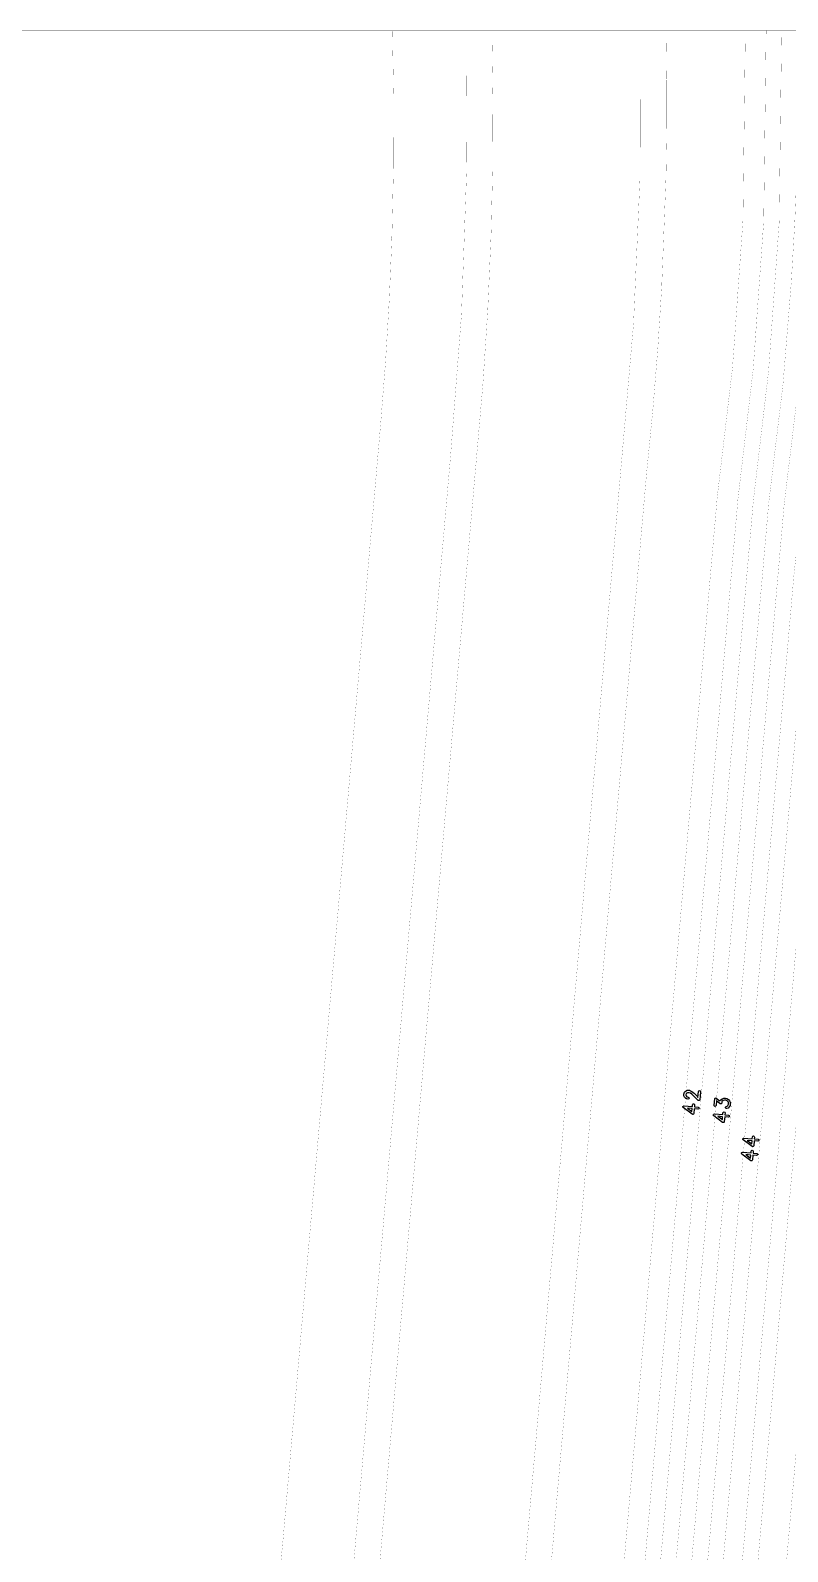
# Model space of a CAD drawing. Extents: x 592 to 965, y 89 to 353.
# Drawn here: x 716.63 to 727.79, y 268.64 to 291.05 of the extents above; entities that cross this region are included whole.
import ezdxf

# ---------------------------------------------------------------- set-up
doc = ezdxf.new("R2010")
doc.units = 0
doc.layers.add('b_area', color=2, linetype='Continuous')

msp = doc.modelspace()

# ---------------------------------------------------------------- linework, layer by layer
at = {"layer": 'b_area'}
for p, q in [((726.31, 275.171), (726.378, 275.121)), ((726.759, 275.052), (726.826, 275.002)), ((727.192, 274.697), (727.26, 274.647)), ((727.174, 274.487), (727.241, 274.437))]:
    msp.add_line(p, q, dxfattribs=at)
at = {"layer": 'b_area', "const_width": 0.0015}
msp.add_lwpolyline([(709.841, 254.565), (709.841, 291.046), (765.966, 291.046), (765.966, 254.565)], close=True, dxfattribs=at)
for points in [[(716.971, 254.565, 0.059209), (720.037, 266.061), (720.039, 266.08, -0.058061), (720.042, 266.097, 0.013584), (720.355, 268.818), (721.793, 285.255, 0.013588), (721.958, 287.989, -0.058068), (721.957, 288.007), (721.959, 288.027, 0.01498), (721.966, 291.046), (723.048, 291.046, -0.030705), (722.823, 284.784), (721.384, 268.34, -0.068952), (718.232, 254.565)], [(718.641, 254.565, 0.049151), (721.272, 264.39), (721.273, 264.403, -0.063152), (721.277, 264.422, 0.005311), (721.444, 265.51), (721.446, 265.53, -0.057819), (721.449, 265.547, 0.013393), (721.765, 268.306), (723.204, 284.747, 0.015982), (723.419, 288.028, -0.058085), (723.418, 288.046), (723.42, 288.066, 0.014486), (723.431, 291.046), (725.618, 291.046, -0.031764), (725.33, 284.572), (723.891, 268.121, -0.064528), (720.914, 254.565)], [(723.204, 254.565, 0.05327), (725.484, 266.189), (727.055, 284.139), (727.28, 286.056), (727.435, 288.233), (727.471, 291.046), (727.699, 291.046), (727.663, 288.221), (727.506, 286.022), (727.282, 284.115), (725.712, 266.169, -0.052951), (723.443, 254.565)], [(723.701, 254.565, 0.052524), (725.926, 265.999), (727.51, 284.098), (727.719, 285.834), (727.842, 287.347), (727.893, 288.23), (727.934, 289.223), (727.953, 290.163), (727.952, 291.046), (728.181, 291.046), (728.182, 290.161), (728.162, 289.218), (728.12, 288.197), (728.071, 287.333), (727.947, 285.81), (727.736, 284.061), (726.154, 265.979, -0.052209), (723.94, 254.565)], [(724.189, 254.565, 0.051775), (726.387, 265.955), (727.879, 283.012), (728.168, 285.722), (728.299, 287.322), (728.359, 288.378), (728.409, 290.051, 0.00479), (728.412, 290.266, -0.015084), (728.411, 290.272), (728.411, 291.046), (728.64, 291.046, -0.001063), (728.64, 290.995, -0.010102), (728.64, 290.99), (728.637, 290.038), (728.587, 288.369, -0.004837), (728.576, 288.139, -0.009212), (728.575, 288.135), (728.527, 287.299), (728.373, 285.469), (728.106, 282.982), (726.614, 265.927, -0.051433), (724.427, 254.565)], [(724.695, 254.565, 0.051569), (726.905, 266.037), (728.892, 288.751, 0.016394), (729.017, 291.046), (729.246, 291.046, -0.016428), (729.12, 288.731), (727.133, 266.017, -0.051265), (724.934, 254.565)]]:
    msp.add_lwpolyline(points, format="xyb", close=True, dxfattribs=at)
for points in [[(724.272, 268.087), (725.711, 284.539, 0.013428), (725.934, 287.293, -0.052737), (725.934, 287.309), (725.996, 288.893, 0.010465), (726, 291.046), (727.165, 291.046), (727.129, 288.245), (727.016, 286.649, -0.067524), (727.016, 286.639), (726.975, 286.078), (726.75, 284.169), (725.18, 266.214, -0.01871)], [(725.253, 254.565, 0.039004), (727.137, 263.294, -0.022857), (727.138, 263.304, 0.019097), (727.697, 267.645), (729.327, 286.283, 0.018459), (729.515, 290.011, -0.018545), (729.515, 290.02, 0.007218), (729.552, 291.046), (730.069, 291.046)]]:
    msp.add_lwpolyline(points, format="xyb", dxfattribs=at)
at = {"layer": 'b_area'}
for points in [[(726.258, 275.359, -0.534515), (726.34, 275.435, -0.132414), (726.466, 275.33)], [(726.466, 275.33), (726.474, 275.417, -1), (726.504, 275.414), (726.493, 275.295, -0.64638), (726.468, 275.286), (726.377, 275.379, 0.340909), (726.291, 275.386)], [(726.319, 275.304, -0.325947), (726.259, 275.351, -0.138049), (726.258, 275.359)], [(726.291, 275.386, 0.570425), (726.321, 275.334, -1), (726.319, 275.304)], [(726.704, 275.214), (726.713, 275.308, -0.601967), (726.737, 275.318), (726.79, 275.277, -1.208788), (726.912, 275.173)], [(726.74, 275.278), (726.734, 275.211, -1), (726.704, 275.214)], [(726.898, 275.278, 0.372984), (726.82, 275.269), (726.818, 275.247, -0.601967), (726.794, 275.237), (726.74, 275.278)], [(726.912, 275.173), (726.892, 275.167, -1), (726.883, 275.195, 0.63777), (726.898, 275.278)]]:
    msp.add_lwpolyline(points, format="xyb", dxfattribs=at)
for points in [[(726.25, 275.179, -0.763592), (726.26, 275.205), (726.384, 275.195), (726.387, 275.222, -1), (726.417, 275.22), (726.414, 275.192), (726.469, 275.187, -1), (726.466, 275.157), (726.412, 275.162), (726.405, 275.092, -0.591614), (726.382, 275.081)], [(726.698, 275.06, -0.763592), (726.709, 275.087), (726.833, 275.076), (726.835, 275.104, -1), (726.865, 275.101), (726.863, 275.073), (726.918, 275.068, -1), (726.915, 275.039), (726.86, 275.043), (726.854, 274.973, -0.591614), (726.83, 274.962)], [(727.131, 274.704, -0.763735), (727.142, 274.731), (727.266, 274.72), (727.268, 274.748, -1), (727.298, 274.745), (727.296, 274.718), (727.351, 274.713, -1), (727.348, 274.683), (727.293, 274.688), (727.287, 274.617, -0.591614), (727.263, 274.606)], [(727.113, 274.495, -0.763592), (727.123, 274.522), (727.248, 274.511), (727.25, 274.539, -1), (727.28, 274.536), (727.278, 274.508), (727.332, 274.504, -1), (727.33, 274.474), (727.275, 274.478), (727.269, 274.408, -0.591614), (727.245, 274.397)]]:
    msp.add_lwpolyline(points, format="xyb", close=True, dxfattribs=at)
for points in [[(726.378, 275.121), (726.382, 275.165), (726.31, 275.171)], [(726.826, 275.002), (726.83, 275.046), (726.759, 275.052)], [(727.26, 274.647), (727.263, 274.69), (727.192, 274.697)], [(727.241, 274.437), (727.245, 274.481), (727.174, 274.487)]]:
    msp.add_lwpolyline(points, dxfattribs=at)

doc.saveas('drawing.dxf')
